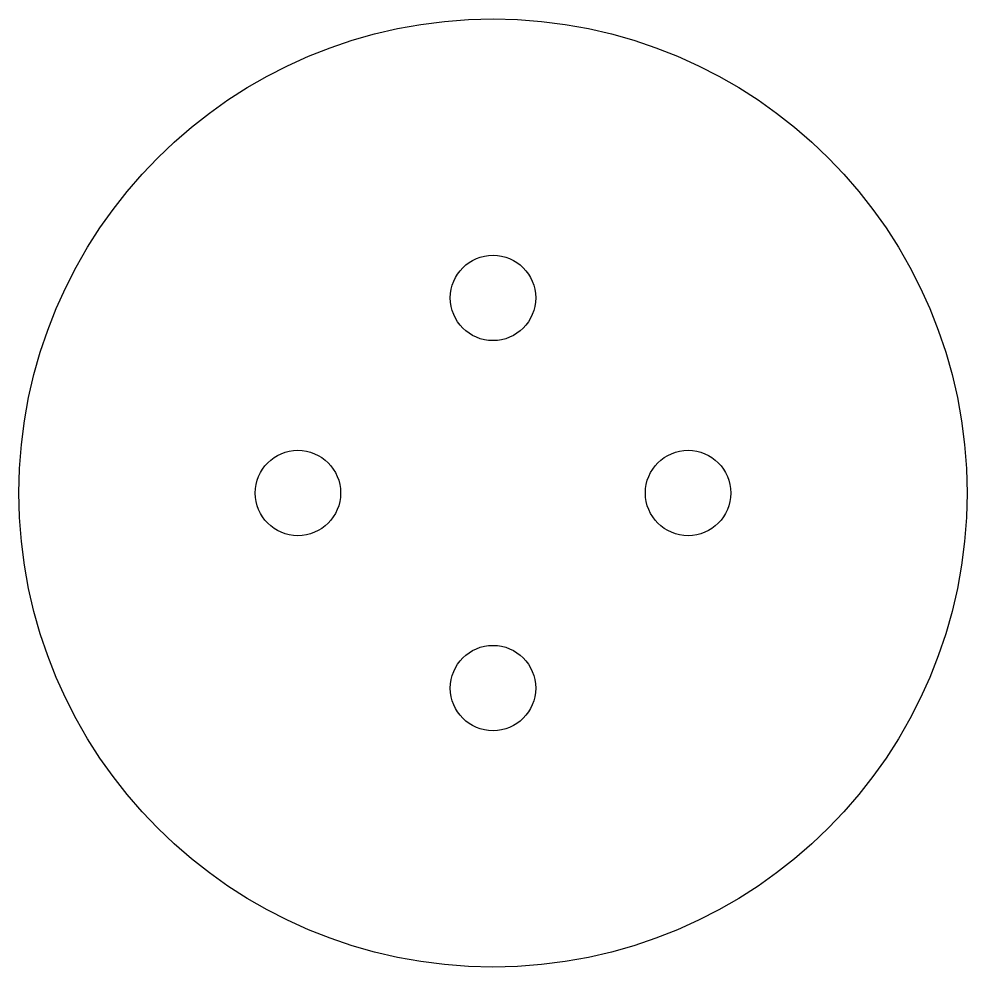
# Model space of a CAD drawing. Header units: inches. Extents: x -2.43 to 2.43, y -2.43 to 2.43.
import ezdxf

# ---------------------------------------------------------------- set-up
doc = ezdxf.new("R2010")
doc.units = ezdxf.units.IN

msp = doc.modelspace()

# ---------------------------------------------------------------- linework, layer by layer
for centre, radius in [((0, 0), 2.43), ((0, 1), 0.2188), ((-1, 0), 0.2188), ((1, 0), 0.2188), ((0, -1), 0.2188)]:
    msp.add_circle(centre, radius)

doc.saveas('drawing.dxf')
